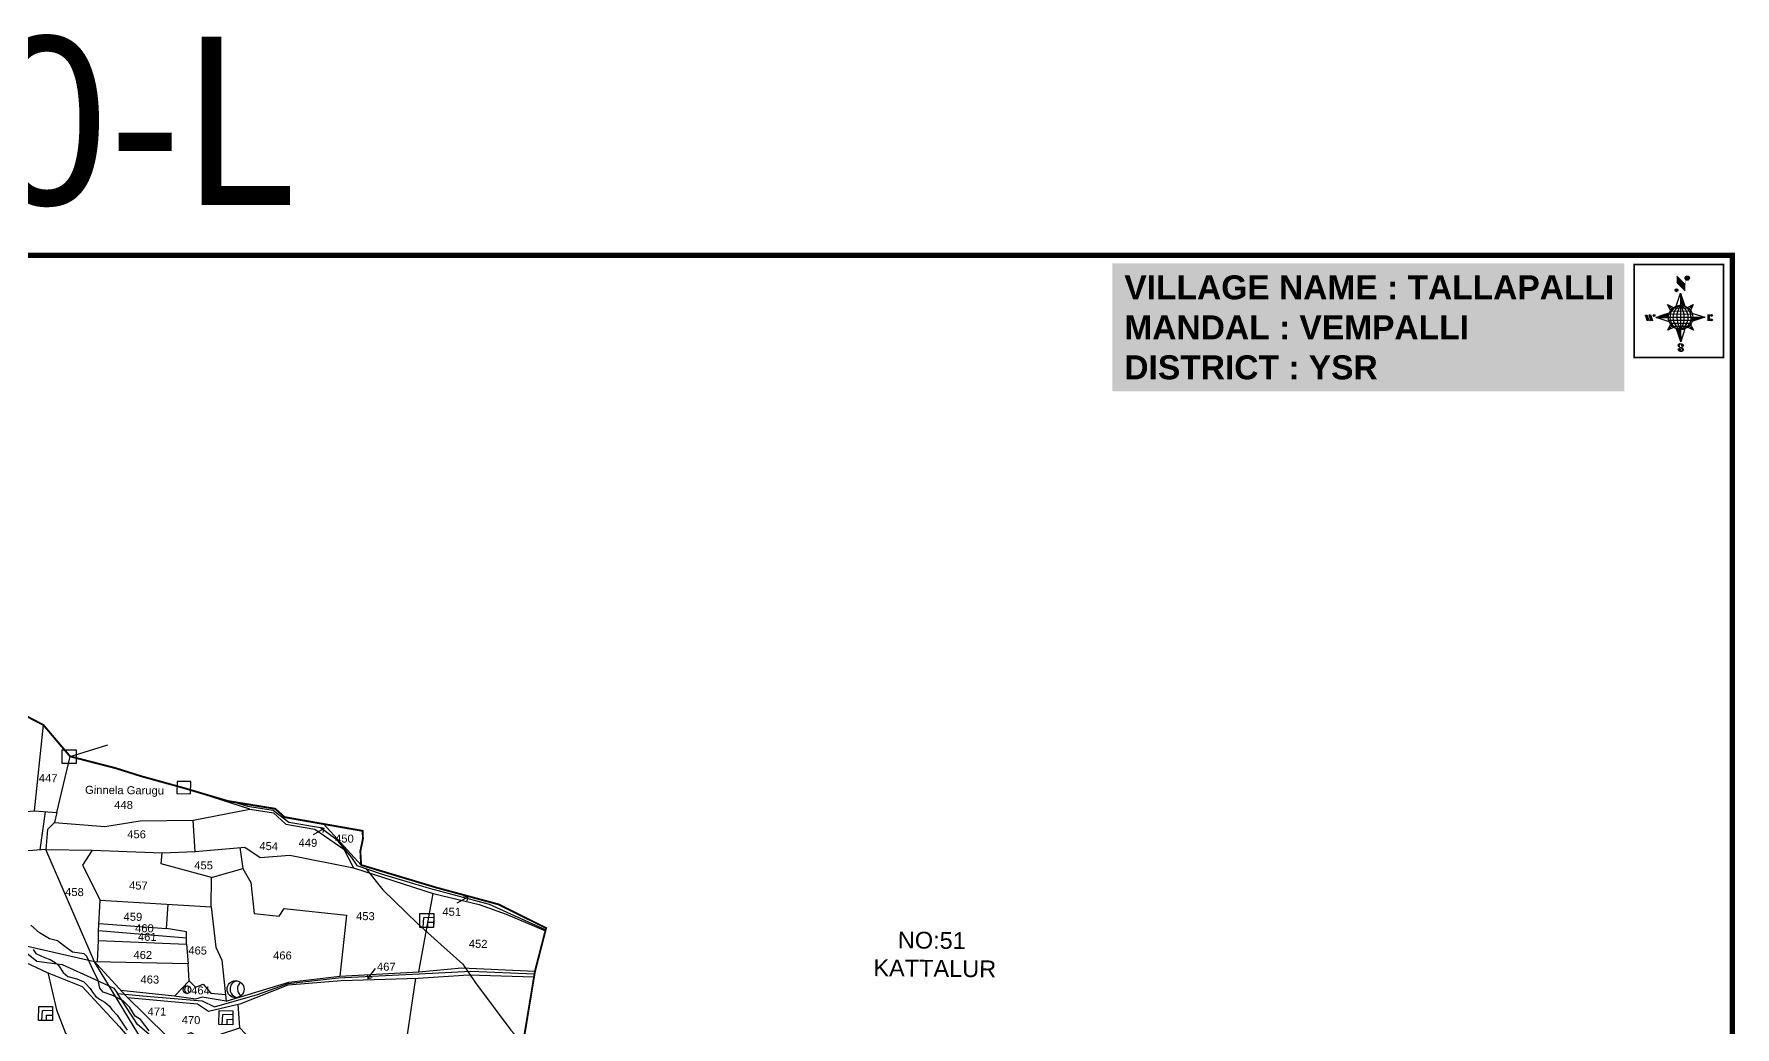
# Model space of a CAD drawing. Header units: inches. Extents: x 216030 to 222213, y 1586560 to 1591986.
# Drawn here: x 219024 to 222213, y 1590123 to 1591986 of the extents above; entities that cross this region are included whole.
import ezdxf

# ---------------------------------------------------------------- set-up
doc = ezdxf.new("R2010")
doc.units = ezdxf.units.IN
doc.header["$LTSCALE"] = 15
doc.header["$MEASUREMENT"] = 0
for name, color, linetype in [('bord', 1, 'Continuous'), ('BOUNDRY STONES', 240, 'Continuous'), ('CADAS', 1, 'Continuous'), ('DIMENSION', 1, 'Continuous'), ('PLOTS', 7, 'Continuous'), ('PLOTS NO', 7, 'Continuous'), ('ROADS', 1, 'Continuous'), ('STREAMS', 4, 'Continuous'), ('VILLAGE BOUNDRY', 5, 'Continuous'), ('wells', 7, 'Continuous')]:
    doc.layers.add(name, color=color, linetype=linetype)
doc.styles.get("Standard").update_dxf_attribs({"font": 'arial.ttf'})
doc.styles.add('TMS', font='trebuc.ttf')
pattern_1 = [(267.297113149, (-8720374.938, 50637915.138), (10.5367255337, -0.497431438), [])]
pattern_2 = [(357.297113149, (-8720374.938, 50637915.138), (0.497431438, 10.5367255337), [])]

# ---------------------------------------------------------------- blocks, each defined once
blk = doc.blocks.new('VBV BVB')
at = {"layer": 'wells'}
for points in [[(18263.9, 9973.8), (18300.3, 9973.8), (18300.3, 9936.9), (18263.9, 9936.9)], [(18274.1, 9963.3), (18300.3, 9964.6), (18300.3, 9936.9), (18272.6, 9936.9)], [(18285.1, 9951.1), (18300.3, 9951.1), (18300.3, 9936.9), (18285.1, 9936.9)]]:
    blk.add_lwpolyline(points, close=True, dxfattribs=at)
blk = doc.blocks.new('FGCFTCFTCF')
at = {"layer": 'wells'}
blk.add_circle((17641.3, 9533.1), 22.4, dxfattribs=at)
for centre, start, end in [((17649.2, 9533.6), 103.4859, 263.2384), ((17668.8, 9534), 129.795, 234.0532)]:
    blk.add_arc(centre, 22.4, start, end, dxfattribs=at)
blk = doc.blocks.new('gdggfg')
at = {"layer": 'PLOTS NO'}
for points in [[(18497.2, 7814.7), (18501.3, 7805), (18512.2, 7809.6)], [(18501.3, 7805), (18515.5, 7835.3)]]:
    blk.add_lwpolyline(points, dxfattribs=at)
blk = doc.blocks.new('*X14')
at = {"color": 0, "linetype": 'Continuous'}
for p, q in [((6321.6, 240.5), (6322.3, 241.2)), ((6321.6, 240.3), (6322.3, 241)), ((6321.6, 240.1), (6322.3, 240.8)), ((6321.6, 239.9), (6322.4, 240.7)), ((6321.6, 239.8), (6322.4, 240.6)), ((6321.6, 239.6), (6322.5, 240.5)), ((6321.6, 239.4), (6322.5, 240.3)), ((6321.6, 239.2), (6322.6, 240.2)), ((6321.7, 239.1), (6322.6, 240.1)), ((6321.8, 240.8), (6322.4, 241.4)), ((6321.8, 239), (6322.7, 240)), ((6321.8, 239), (6322.8, 239.9)), ((6321.9, 238.9), (6322.9, 239.8)), ((6322, 238.8), (6323, 239.7)), ((6322.1, 241.3), (6322.4, 241.6)), ((6322.1, 238.7), (6323.1, 239.6)), ((6322.2, 238.6), (6323.1, 239.6)), ((6322.3, 238.5), (6323.2, 239.5)), ((6322.4, 238.5), (6323.3, 239.4)), ((6322.5, 238.4), (6323.4, 239.3)), ((6322.7, 238.4), (6323.6, 239.3)), ((6322.8, 238.3), (6323.7, 239.2)), ((6322.9, 238.3), (6323.8, 239.1)), ((6323.1, 238.2), (6323.9, 239.1)), ((6323.2, 238.2), (6324, 239)), ((6323.3, 238.2), (6324.2, 239)), ((6323.5, 238.1), (6324.3, 238.9)), ((6323.7, 238.1), (6324.4, 238.9)), ((6323.8, 238.1), (6324.6, 238.8)), ((6324.1, 238.2), (6324.7, 238.8)), ((6324.3, 238.3), (6324.9, 238.8)), ((6324.6, 238.3), (6325.1, 238.8)), ((6324.8, 238.4), (6325.2, 238.8)), ((6325.1, 238.5), (6325.4, 238.8)), ((6325.4, 238.6), (6325.6, 238.8))]:
    blk.add_line(p, q, dxfattribs=at)
blk = doc.blocks.new('*X13')
at = {"color": 0, "linetype": 'Continuous'}
for p, q in [((6324.4, 240.3), (6324.5, 240.4)), ((6324.6, 240.3), (6324.8, 240.5)), ((6324.7, 240.2), (6325, 240.5)), ((6324.8, 240.2), (6325.2, 240.6)), ((6325, 240.1), (6325.5, 240.6)), ((6325.1, 240.1), (6325.6, 240.6)), ((6325.2, 240), (6325.8, 240.6)), ((6325.3, 240), (6326, 240.6)), ((6325.4, 239.9), (6326.1, 240.6)), ((6325.5, 239.8), (6326.2, 240.5)), ((6325.6, 239.8), (6326.3, 240.5)), ((6325.7, 239.7), (6326.5, 240.4)), ((6325.9, 239.6), (6326.6, 240.3)), ((6326, 239.5), (6326.7, 240.3)), ((6326, 239.4), (6326.8, 240.2)), ((6326.1, 239.3), (6327, 240.2)), ((6326.2, 239.3), (6327.1, 240.1)), ((6326.3, 239.2), (6327.1, 240)), ((6326.4, 239.1), (6327.2, 239.9)), ((6326.5, 239), (6327.3, 239.8)), ((6326.5, 238.9), (6327.4, 239.7)), ((6326.6, 238.8), (6327.5, 239.6)), ((6326.7, 238.7), (6327.5, 239.5)), ((6326.8, 238.6), (6327.6, 239.4)), ((6326.8, 238.5), (6327.7, 239.3)), ((6326.8, 236.5), (6327.4, 237)), ((6326.9, 238.3), (6327.8, 239.2)), ((6326.9, 238.2), (6327.9, 239.1)), ((6326.9, 236.8), (6327.6, 237.4)), ((6327, 238.1), (6327.8, 239)), ((6327, 237.9), (6327.8, 238.8)), ((6327, 237.8), (6327.8, 238.6)), ((6327, 237.6), (6327.8, 238.4)), ((6327, 237.4), (6327.8, 238.2)), ((6327, 237.3), (6327.8, 238)), ((6327, 237.1), (6327.8, 237.9))]:
    blk.add_line(p, q, dxfattribs=at)
blk = doc.blocks.new('H')
at = {"layer": 'bord', "extrusion": (0.000427885, 0.004792, 0.999988)}
h = blk.add_hatch(dxfattribs=at)
h.set_pattern_fill('LINE', color=8, scale=84.387686, angle=-2.7029, style=0)
h.set_pattern_definition(pattern_2)
h.paths.add_polyline_path([(-492, 786, -0.090992), (-448, 775), (-486, 912)])
h = blk.add_hatch(dxfattribs=at)
h.set_pattern_fill('LINE', color=8, scale=84.387686, angle=-92.7029, style=0)
h.set_pattern_definition(pattern_1)
h.paths.add_polyline_path([(-625, 665, -0.090992), (-615, 710), (-751, 671)])
h = blk.add_hatch(dxfattribs=at)
h.set_pattern_fill('LINE', color=8, scale=84.387686, angle=-2.7029, style=0)
h.set_pattern_definition(pattern_2)
h.paths.add_polyline_path([(-504, 533, -0.090992), (-549, 543), (-510, 406)])
h = blk.add_hatch(dxfattribs=at)
h.set_pattern_fill('LINE', color=8, scale=84.387686, angle=-92.7029, style=0)
h.set_pattern_definition(pattern_1)
h.paths.add_polyline_path([(-246, 647), (-372, 653, -0.090992), (-382, 609)])
for p, q in [((-516, 1087, -1217), (-432, 994, -1217)), ((-538, 774, -1216), (-487, 906, -1216)), ((-519, 1020, -1217), (-435, 927, -1216)), ((-487, 906, -1216), (-493, 780, -1216)), ((-487, 906, -1216), (-448, 769, -1216)), ((-627, 794, -1216), (-567, 760, -1216)), ((-627, 794, -1216), (-584, 747, -1215)), ((-599, 731, -1215), (-627, 794, -1216)), ((-421, 753, -1216), (-359, 781, -1216)), ((-359, 781, -1216), (-405, 739, -1216)), ((-359, 781, -1216), (-392, 721, -1215)), ((-865, 701, -1215), (-847, 638, -1215)), ((-847, 700, -1215), (-829, 637, -1215)), ((-829, 699, -1215), (-811, 636, -1215)), ((-829, 699, -1215), (-811, 698, -1215)), ((-811, 698, -1215), (-794, 635, -1215)), ((-752, 665, -1215), (-615, 704, -1215)), ((-752, 665, -1215), (-625, 659, -1215)), ((-619, 614, -1215), (-752, 665, -1215)), ((-639, 526, -1214), (-606, 585, -1215)), ((-639, 526, -1214), (-593, 568, -1215)), ((-577, 553, -1215), (-639, 526, -1214)), ((-511, 400, -1214), (-549, 537, -1214)), ((-460, 533, -1215), (-511, 400, -1214)), ((-371, 513, -1214), (-431, 546, -1215)), ((-371, 513, -1214), (-414, 560, -1215)), ((-399, 576, -1215), (-371, 513, -1214)), ((-246, 641, -1215), (-383, 603, -1215)), ((-379, 693, -1215), (-246, 641, -1215)), ((-373, 647, -1215), (-246, 641, -1215)), ((-213, 669, -1215), (-217, 601, -1215)), ((-197, 600, -1215), (-194, 668, -1215)), ((-505, 527, -1214), (-511, 400, -1214))]:
    blk.add_line(p, q, dxfattribs=at)
at = {"layer": 'bord', "color": 8, "linetype": 'ByBlock', "extrusion": (0.000427885, 0.004792, 0.999988)}
for p, q in [((-386, 711, -1215), (-605, 722, -1215)), ((-411, 744, -1216), (-578, 752, -1216)), ((-493, 780, -1216), (-505, 527, -1214)), ((-373, 647, -1215), (-625, 659, -1215)), ((-378, 616, -1215), (-623, 628, -1215)), ((-375, 679, -1215), (-620, 691, -1215)), ((-392, 585, -1215), (-611, 595, -1215)), ((-420, 555, -1215), (-587, 562, -1215))]:
    blk.add_line(p, q, dxfattribs=at)
at = {"layer": 'bord', "extrusion": (0.000427885, 0.004792, 0.999988), "elevation": -1212}
for points, const_width in [([(-522, 960), (-516, 1093)], 1.61), ([(-434, 933), (-428, 1066)], 1.61), ([(-870, 707), (-846, 706)], 0.642), ([(-829, 643), (-855, 644)], 0.642), ([(-829, 643), (-821, 678)], 0.642), ([(-811, 642), (-784, 641)], 0.642), ([(-793, 641), (-782, 694)], 0.642), ([(-177, 605), (-226, 607)], 0.706), ([(-223, 676), (-174, 673)], 0.706), ([(-195, 645), (-185, 644)], 0.706)]:
    blk.add_lwpolyline(points, dxfattribs=dict(at, const_width=const_width))
for points, const_width in [([(-414, 1073, 1), (-398, 1058, 1)], 22.3), ([(-530, 950, 1), (-520, 939, 1)], 14.8), ([(-776, 697, 1), (-769, 690, 1)], 8.9), ([(-180, 618, 1), (-173, 611, 1)], 9.79), ([(-178, 667, 1), (-171, 660, 1)], 9.79), ([(-490, 362, 1), (-498, 369, 1)], 11.1), ([(-525, 322, 1), (-533, 329, 1)], 11.1)]:
    blk.add_lwpolyline(points, format="xyb", close=True, dxfattribs=dict(at, const_width=const_width))
for points in [[(-537, 317), (-531, 310), (-520, 307), (-505, 307), (-494, 310), (-486, 318), (-487, 326), (-491, 333), (-494, 336), (-503, 341), (-522, 347), (-530, 352), (-534, 355), (-537, 363), (-537, 373), (-530, 381), (-520, 384), (-504, 384), (-493, 380), (-487, 373)], [(-522, 348), (-526, 354), (-528, 361), (-528, 371), (-526, 375), (-521, 381), (-515, 384)], [(-505, 307), (-499, 312), (-497, 319), (-497, 327), (-501, 335), (-509, 343)]]:
    blk.add_lwpolyline(points, dxfattribs=at)
at = {"layer": 'bord', "extrusion": (0.000427885, 0.004792, 0.999988)}
for centre, radius in [((-406, 1065, -1212), 22.3), ((-525, 944, -1212), 14.8), ((-498, 659, -1212), 127), ((-773, 694, -1212), 8.9), ((-177, 615, -1212), 9.79), ((-174, 663, -1212), 9.79), ((-494, 365, -1212), 11.1), ((-529, 325, -1212), 11.1)]:
    blk.add_circle(centre, radius, dxfattribs=at)
at = {"layer": 'bord', "color": 8, "linetype": 'ByBlock', "extrusion": (0.000427885, 0.004792, 0.999988)}
for centre, radius, start, end in [((-482, 658, -1212), 128, 94.9254, 259.6691), ((-437, 656, -1212), 141, 113.2864, 241.308), ((-316, 651, -1212), 222, 142.5892, 212.0053), ((-560, 662, -1212), 141, 293.2864, 61.308), ((-681, 668, -1212), 222, 322.5892, 32.0053), ((-515, 660, -1212), 128, 274.9254, 79.6691)]:
    blk.add_arc(centre, radius, start, end, dxfattribs=at)
at = {"layer": 'bord', "extrusion": (0.000427885, 0.004792, 0.999988)}
for points in [[(-516, 1093, -1212), (-431, 1000, -1212), (-519, 1026, -1212), (-434, 933, -1212)], [(-864, 707, -1212), (-846, 706, -1212), (-846, 644, -1212), (-829, 643, -1212)], [(-829, 705, -1212), (-811, 704, -1212), (-811, 642, -1212), (-793, 641, -1212)], [(-193, 674, -1212), (-197, 606, -1212), (-213, 675, -1212), (-216, 607, -1212)]]:
    blk.add_solid(points, dxfattribs=at)
at = {"layer": 'bord', "extrusion": (0.000427885, 0.004792, 0.999988), "xscale": 7.977342409717546, "yscale": 7.977342409717546, "zscale": 7.977342409717546, "rotation": 138.0840426661453}
for name, p in [('*X13', (38301, -31929, -1212)), ('*X14', (38314, -31951, -1212))]:
    blk.add_blockref(name, p, dxfattribs=at)

msp = doc.modelspace()

# ---------------------------------------------------------------- linework, layer by layer
at = {"layer": 'BOUNDRY STONES'}
for points in [[(219104.3, 1590642.3), (219076.8, 1590642.6), (219076.6, 1590618.4), (219104, 1590618.1)], [(219318.2, 1590583.8), (219292.5, 1590584), (219292.2, 1590560.9), (219317.9, 1590560.7)]]:
    msp.add_lwpolyline(points, close=True, dxfattribs=at)
msp.add_lwpolyline([(219091.9, 1590630.8), (219162.6, 1590652.7)], dxfattribs=at)
at = {"layer": 'PLOTS'}
for points in [[(218872.7, 1590592.1), (218864, 1590515.3), (219025.2, 1590528.6), (219042, 1590689.7)], [(219025.2, 1590528.6), (219067.1, 1590525.4), (219091.9, 1590630.8)], [(219062.7, 1590506.5), (219157, 1590499.5), (219223.1, 1590510.2), (219322.8, 1590510.9), (219428.9, 1590531.6), (219308.6, 1590570.5)], [(219035.6, 1590455.6), (219046.1, 1590527)], [(219428.9, 1590531.6), (219473.5, 1590524.7), (219496.4, 1590503.6), (219550.6, 1590494.1), (219605.3, 1590456.6), (219623.3, 1590421.7), (219772.7, 1590373.3), (219859.1, 1590352.9), (219909.3, 1590334.6), (219983, 1590303.4)], [(219067.1, 1590525.4), (219062.7, 1590506.5), (219049.7, 1590493.9), (219046.2, 1590456.3), (218801.8, 1590437.9), (218706, 1590431.9)], [(219137.7, 1590245.6), (219046.2, 1590456.3), (219133.5, 1590454.6), (219264.8, 1590449.8), (219326.2, 1590452.3), (219322.8, 1590510.9)], [(219637.6, 1590427), (219567.2, 1590504)], [(219133.5, 1590454.6), (219115.2, 1590427), (219148.1, 1590360.9), (219356.5, 1590348.4), (219357.3, 1590403.3), (219415.5, 1590420.5)], [(219357.3, 1590403.3), (219262.8, 1590429.5), (219264.8, 1590449.8)], [(219326.2, 1590452.3), (219419.5, 1590460.8), (219448.3, 1590441), (219503.7, 1590445.6), (219623.3, 1590421.7)], [(219410.3, 1590460), (219415.5, 1590420.5), (219431, 1590394.1), (219437.2, 1590336), (219484.1, 1590330.8), (219493.6, 1590345.4), (219610.2, 1590332.7), (219597.6, 1590218.8), (219745.5, 1590226.9), (219772.7, 1590373.3)], [(219605.3, 1590456.6), (219608.1, 1590459.2)], [(219310.1, 1590289.9), (219235.5, 1590296), (219145, 1590303.3), (219148.1, 1590360.9)], [(219356.5, 1590348.4), (219365.3, 1590272.6), (219376.3, 1590248.6), (219384.8, 1590171.8), (219339.6, 1590179), (219327.1, 1590175.6), (219287.8, 1590180.9), (219187.2, 1590191.8)], [(219310.4, 1590278.3), (219309.9, 1590301.5), (219273, 1590308), (219275.7, 1590353.3)], [(219145.7, 1590317.2), (219273, 1590308)], [(219272.4, 1590106.3), (219197, 1590181.1), (219142.6, 1590240.3), (219137.7, 1590245.6), (218998.4, 1590277.6)], [(219143.3, 1590245.5), (219145.1, 1590285.6), (219310.4, 1590278.3), (219313.6, 1590241.5)], [(219145.1, 1590285.6), (219145, 1590303.3)], [(218793.2, 1589402.5), (218788.2, 1589512.8), (218827, 1589599.4), (218772, 1589679.3), (218758.1, 1589719.1), (218751.8, 1589804.4), (218767.6, 1589852.6), (218769.3, 1589857.9), (218796.2, 1589885.3), (218803, 1589916.7), (218868.8, 1589993), (218916.2, 1590048), (218960.2, 1590150.8), (218998.1, 1590249.3), (219049, 1590225.7), (219114.8, 1590199.3), (219184.9, 1590123.5), (219245.9, 1590051.7), (219265.9, 1590034.6), (219203.6, 1590137.2), (219137.7, 1590245.6)], [(219315, 1590209.5), (219313.6, 1590241.5), (219137.7, 1590245.6)], [(219050.4, 1590225.2), (219066.2, 1590155.4), (219083.3, 1590111.3), (219093.8, 1590096), (219086.6, 1590053), (219078.7, 1590005.8), (219174.4, 1589990.5)], [(219199.9, 1590178.2), (219288.7, 1590170.3), (219331.1, 1590166.5), (219351.6, 1590152.9), (219407, 1590165.9), (219411.1, 1590166.9), (219500.6, 1590202.1), (219600.1, 1590210.1), (219744.4, 1590215), (219838.9, 1590221.3), (219961.8, 1590217.4)], [(219287.8, 1590180.9), (219315, 1590209.5), (219326.9, 1590198.1), (219341.6, 1590203.3), (219356, 1590186.7), (219383.4, 1590184.1)], [(219384.8, 1590171.8), (219501.8, 1590207), (219597.6, 1590218.8)], [(219410.5, 1590121.6), (219439.6, 1590090.1), (219455.2, 1590090.8), (219503.6, 1590085.1), (219533.9, 1590046.1), (219604.3, 1590013.7), (219640.8, 1590008.1), (219709, 1590002.7), (219740.4, 1590214.9)], [(219745.5, 1590226.9), (219826.4, 1590234.1), (219963.5, 1590227.6)], [(219265.9, 1590034.6), (219280.8, 1590097.2), (219319, 1590113.1), (219339.5, 1590098.4), (219410.5, 1590121.6), (219407, 1590165.9)]]:
    msp.add_lwpolyline(points, dxfattribs=at)
at = {"layer": 'ROADS', "color": 1}
for points in [[(219400.4, 1590544.9), (219424.3, 1590537.2), (219472.6, 1590530.2), (219501.9, 1590507.7), (219561.2, 1590497.5), (219590.2, 1590476.2), (219619.4, 1590441.4), (219629.8, 1590425.9), (219675.2, 1590410.4), (219765, 1590383.3), (219877.6, 1590353.3), (219983.6, 1590305.6)], [(219646.4, 1590420.3), (219678.4, 1590380.6), (219743.4, 1590317.3), (219786.7, 1590278.2), (219828.3, 1590240.8), (219852.3, 1590206), (219918.2, 1590117.5), (219949.9, 1590082.5), (219970, 1590060.4), (220012.7, 1589967), (220033.1, 1589922.4), (220057, 1589857.7), (220063.6, 1589800.7), (220051.8, 1589755.3), (220040.1, 1589684.7), (220022.3, 1589598.5), (220024.2, 1589540.9), (220012.1, 1589527.8), (220006.6, 1589504.6), (220011.3, 1589454.5), (220026.7, 1589446.3), (220021.7, 1589371.8), (220015, 1589270.8), (220007.4, 1589252.2)], [(219010.1, 1590262), (219029.8, 1590246.7), (219076.9, 1590240.5), (219138, 1590212.8), (219174.2, 1590196.3), (219181.1, 1590185.8), (219242, 1590180.6), (219339.8, 1590172.3), (219362.6, 1590160.9), (219443.5, 1590183.9), (219501, 1590204.7), (219594.7, 1590215.2), (219746.4, 1590223.1), (219843.4, 1590228.2), (219962.7, 1590222.8)], [(219256.8, 1590094.4), (219218.3, 1590128), (219181.1, 1590185.8)]]:
    msp.add_lwpolyline(points, dxfattribs=at)
at = {"layer": 'STREAMS', "color": 4}
for points in [[(219240.4, 1590116), (219224.2, 1590137.2), (219214, 1590143.6), (219204.2, 1590159.6), (219191.4, 1590172.4), (219172.3, 1590182), (219154.1, 1590188.5), (219147.8, 1590196.1), (219144.3, 1590210.6), (219135.9, 1590228.3), (219123.3, 1590255.5), (219118.2, 1590260.2), (219096.2, 1590263.4), (219079.4, 1590275.8), (219068.5, 1590284.9), (219053.2, 1590288.8), (219034.7, 1590299.7), (219018.3, 1590314.3)], [(219022.7, 1590268.4), (219027.6, 1590261), (219043.8, 1590253.7), (219054.4, 1590249.6), (219063.8, 1590244.3), (219070.9, 1590238.1), (219079.1, 1590225.1), (219087.5, 1590217.9), (219104.5, 1590213.7), (219117.5, 1590207.6), (219121.5, 1590204.3), (219129.9, 1590195.2), (219134.1, 1590188.8), (219139.7, 1590180.7), (219147.2, 1590175.2), (219157.4, 1590169.9), (219166, 1590162), (219170.2, 1590156), (219180.1, 1590145.5), (219199.2, 1590117)]]:
    msp.add_lwpolyline(points, dxfattribs=at)
at = {"layer": 'VILLAGE BOUNDRY', "const_width": 10}
msp.add_lwpolyline([(216035.3, 1591570.6), (222208.1, 1591570.6), (222208.1, 1586564.6), (216035.3, 1586564.6)], close=True, dxfattribs=at)
at = {"layer": 'VILLAGE BOUNDRY', "color": 5, "const_width": 3, "elevation": 0.1}
msp.add_lwpolyline([(222191.5, 1591553.6), (222024.3, 1591553.6), (222024.3, 1591379.3), (222191.5, 1591379.3)], close=True, dxfattribs=at)
at = {"layer": 'VILLAGE BOUNDRY'}
msp.add_lwpolyline([(219943, 1590104, 3.55, 3.55, 0), (219963.5, 1590227.6, 3.55, 3.55, 0), (219984.4, 1590308.8, 3.55, 3.55, 0), (219895.1, 1590353.2, 3.55, 3.55, 0), (219779.9, 1590384.3, 3.55, 3.55, 0), (219637.6, 1590427, 3.55, 3.55, 0), (219636.1, 1590452.9, 3.55, 3.55, 0), (219641, 1590476.4, 3.55, 3.55, 0), (219640.3, 1590491.1, 3.55, 3.55, 0), (219494.1, 1590516.8, 3.55, 3.55, 0), (219476.6, 1590532.5, 3.55, 3.55, 0), (219387.8, 1590547, 3.55, 3.55, 0), (219304.4, 1590571.7, 3.55, 3.55, 0), (219224.6, 1590593.8, 3.55, 3.55, 0), (219177.4, 1590608.7, 3.55, 3.55, 0), (219091.9, 1590630.8, 3.55, 3.55, 0), (219042, 1590689.7, 3.55, 3.55, 0), (218909.2, 1590758.9, 3.55, 3.55, 0)], format="xyseb", dxfattribs=at)
at = {"layer": 'VILLAGE BOUNDRY', "color": 6}
msp.add_lwpolyline([(219943, 1590104), (219963.5, 1590227.6), (219984.4, 1590308.8), (219895.1, 1590353.2), (219779.9, 1590384.3), (219637.6, 1590427), (219636.1, 1590452.9), (219641, 1590476.4), (219640.3, 1590491.1), (219494.1, 1590516.8), (219476.6, 1590532.5), (219387.8, 1590547), (219304.4, 1590571.7), (219224.6, 1590593.8), (219177.4, 1590608.7), (219091.9, 1590630.8), (219042, 1590689.7), (218909.2, 1590758.9)], dxfattribs=at)

# ---------------------------------------------------------------- block references
at = {"layer": 'PLOTS NO', "xscale": 0.7107817519603229, "yscale": 0.7107817519603229, "zscale": 0.7107817519603229}
for p, rotation in [((233490.9, 1587353.5), 144.4096645203973), ((233760.3, 1587225), 144.4096645203973), ((205605.9, 1587670.7), 347.3927559265608)]:
    msp.add_blockref('gdggfg', p, dxfattribs=dict(at, rotation=rotation))
at = {"layer": 'VILLAGE BOUNDRY', "color": 1, "xscale": 0.1796923889428896, "yscale": 0.1796923889428896, "zscale": 0.1796923889428896, "rotation": 3.078330600073183}
msp.add_blockref('H', (222206.9, 1591341.9, 218.9), dxfattribs=at)
at = {"layer": 'wells', "rotation": 359.4143192848295}
for name, p, xscale, yscale, zscale in [('VBV BVB', (206694.5, 1583380), 0.7107817519603229, 0.7107817519603229, 0.7107817519603229), ('FGCFTCFTCF', (206794.4, 1583546.5), 0.7107817519603229, 0.7107817519603229, 0.7107817519603229), ('FGCFTCFTCF', (213513.1, 1587136), 0.3268782897681438, 0.3268782897681438, 0.3268782897681438), ('VBV BVB', (205979.7, 1583205.7), 0.7107817519603229, 0.7107817519603229, 0.7107817519603229), ('VBV BVB', (206317.9, 1583197.8), 0.7107817519603229, 0.7107817519603229, 0.7107817519603229), ('VBV BVB', (206317.9, 1583197.8), 0.7107817519603229, 0.7107817519603229, 0.7107817519603229)]:
    msp.add_blockref(name, p, dxfattribs=dict(at, xscale=xscale, yscale=yscale, zscale=zscale))

# ---------------------------------------------------------------- texts
at = {"layer": 'CADAS', "color": 2, "style": 'TMS'}
msp.add_text('A0-L', height=315.69, dxfattribs=at).set_placement((218668.4, 1591665.4))
at = {"layer": 'DIMENSION', "insert": (220707.6, 1590301.6), "char_height": 31.55, "width": 386.876, "attachment_point": 2, "rotation": 359.4143}
msp.add_mtext('NO:51\\P KATTALUR', dxfattribs=at)
at = {"layer": 'PLOTS NO'}
for s, p in [('447', (219033.3, 1590582.7)), ('Ginnela Garugu', (219120, 1590560.7)), ('448', (219174.7, 1590532.5)), ('456', (219199.1, 1590477.4)), ('454', (219446.7, 1590455.1)), ('449', (219520.3, 1590461.5)), ('450', (219588.7, 1590469.3)), ('455', (219324.7, 1590419.1)), ('458', (219082.6, 1590369)), ('457', (219202.4, 1590381.2)), ('459', (219192.2, 1590322.6)), ('453', (219628.1, 1590323.8)), ('451', (219789.8, 1590332)), ('460', (219213.7, 1590301.1)), ('461', (219219.1, 1590285)), ('465', (219313.6, 1590259.4)), ('452', (219839.4, 1590271.9)), ('462', (219210.7, 1590251)), ('466', (219472.5, 1590250.1)), ('467', (219667.2, 1590229)), ('463', (219223.9, 1590204.9)), ('464', (219318.9, 1590184.5)), ('471', (219237.2, 1590144.8)), ('470', (219301.1, 1590128.9))]:
    msp.add_text(s, height=15, rotation=359.4143, dxfattribs=at).set_placement(p)
at = {"layer": 'VILLAGE BOUNDRY', "insert": (221068.4, 1591533.2), "char_height": 45, "width": 914.816, "attachment_point": 1, "bg_fill": 1, "box_fill_scale": 1.5, "bg_fill_color": 253, "bg_fill_transparency": 0}
msp.add_mtext('{\\fArial|b1|i0|c0|p34;\\C1;VILLAGE NAME :\\C5; TALLAPALLI\\P\\C1;MANDAL : \\C5;VEMPALLI\\P\\C1;DISTRICT : \\C5;YSR}', dxfattribs=at)

doc.saveas('drawing.dxf')
